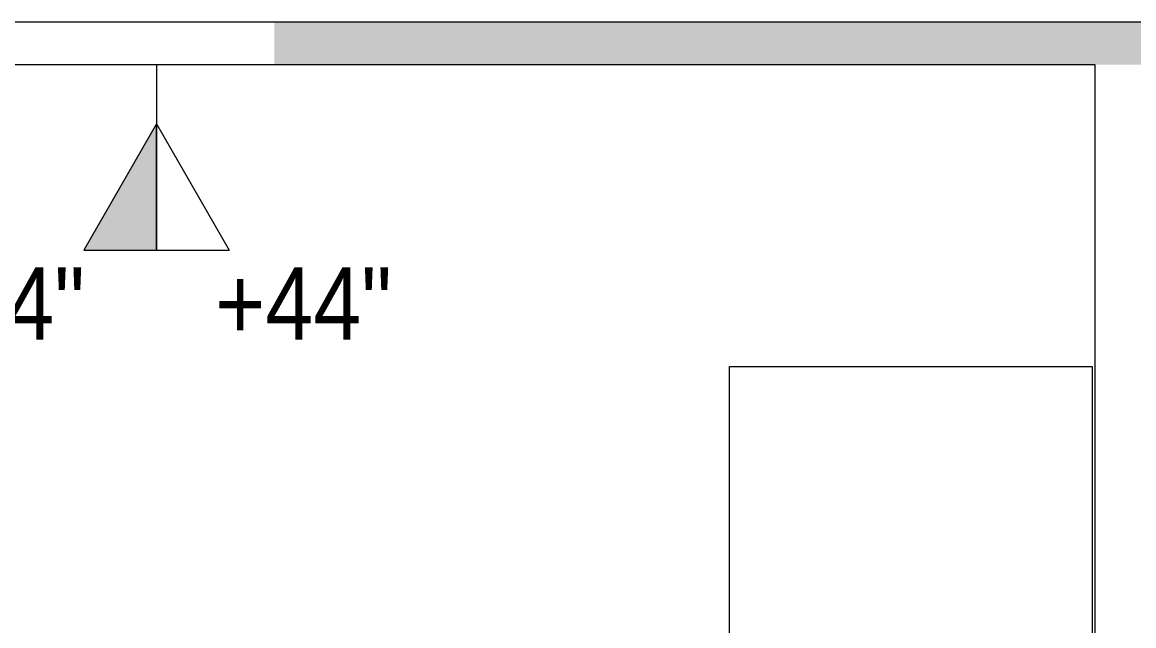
# Model space of a CAD drawing. Header units: inches. Extents: x 1 to 4637, y -664 to 702.
# Drawn here: x 2152.9 to 2244.8, y -226.6 to -176.6 of the extents above; entities that cross this region are included whole.
import ezdxf

# ---------------------------------------------------------------- set-up
doc = ezdxf.new("R2010")
doc.units = ezdxf.units.IN
doc.header["$MEASUREMENT"] = 0
for name, color, linetype, lineweight in [('A-ANNO-NOTE', 131, 'Continuous', 20), ('A-WALL-PATT', 111, 'Continuous', 13), ('E-COMM-IDEN', 2, 'Continuous', 9), ('E-ELEC-FIXT-IDEN', 2, 'Continuous', 9), ('I-FURN', 30, 'Continuous', 9), ('I-WALL', 2, 'Continuous', 9)]:
    doc.layers.add(name, color=color, linetype=linetype, lineweight=lineweight)
doc.styles.add('Arial_2', font='arial.ttf', dxfattribs={"width": 0.85, "height": 6})

# ---------------------------------------------------------------- blocks, each defined once
blk = doc.blocks.new('Desk - Group 1 - No Side Chairs-V15-New Construction - Tel_Data_Elec Plan')
at = {"layer": 'I-FURN'}
for p, q in [((9.648, 0), (72, 0)), ((72, 0), (72, -30)), ((72, -30), (0, -30))]:
    blk.add_line(p, q, dxfattribs=at)

msp = doc.modelspace()

# ---------------------------------------------------------------- hatches: boundary and pattern name
at = {"layer": 'A-ANNO-NOTE', "lineweight": 9}
msp.add_hatch(color=256, dxfattribs=at).paths.add_polyline_path([(2164.036, -195.517), (2164.036, -185.058), (2158.036, -195.517)], flags=0)
at = {"layer": 'A-WALL-PATT'}
msp.add_hatch(color=8, dxfattribs=at).paths.add_polyline_path([(2173.786, -180.14), (2333.423, -180.14), (2333.423, -176.64), (2173.786, -176.64)], flags=0)

# ---------------------------------------------------------------- linework, layer by layer
at = {"layer": 'A-ANNO-NOTE'}
for p, q in [((2164.036, -180.14), (2164.036, -195.517)), ((2164.036, -185.058), (2158.036, -195.517)), ((2164.036, -185.058), (2158.036, -195.517)), ((2164.036, -195.517), (2164.036, -185.058)), ((2164.036, -185.058), (2170.036, -195.517)), ((2158.036, -195.517), (2164.036, -195.517)), ((2158.036, -195.517), (2170.036, -195.517))]:
    msp.add_line(p, q, dxfattribs=at)
at = {"layer": 'I-WALL', "color": 250, "lineweight": 20}
for p, q in [((2333.423, -176.64), (1602.911, -176.64)), ((2114.786, -180.14), (2241.596, -180.14)), ((2241.596, -180.14), (2241.596, -278.228))]:
    msp.add_line(p, q, dxfattribs=at)

# ---------------------------------------------------------------- block references
at = {"layer": 'I-FURN', "rotation": 89.9999999999999}
msp.add_blockref('Desk - Group 1 - No Side Chairs-V15-New Construction - Tel_Data_Elec Plan', (2211.394, -277.14), dxfattribs=at)

# ---------------------------------------------------------------- texts
at = {"layer": 'E-COMM-IDEN', "insert": (2168.878, -196.921), "char_height": 6, "width": 18.0285, "attachment_point": 1, "style": 'Arial_2'}
msp.add_mtext('+44"', dxfattribs=at)
at = {"layer": 'E-ELEC-FIXT-IDEN', "insert": (2143.5, -196.921), "char_height": 6, "width": 18.0285, "attachment_point": 1, "style": 'Arial_2'}
msp.add_mtext('+44"', dxfattribs=at)

doc.saveas('drawing.dxf')
